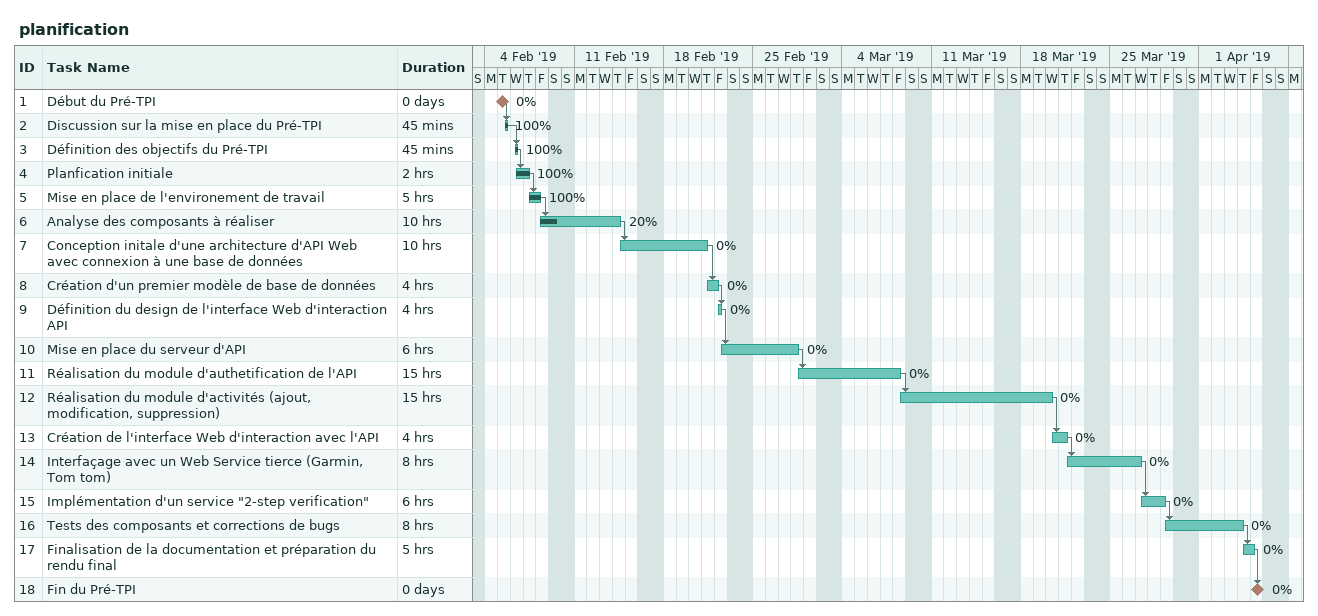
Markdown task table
planification

| ID | Task | Duration | Start | Finish | Predecessors | % complete |
|---|---|---|---|---|---|---|
| 1 | Début du Pré-TPI | 0d | 2019-02-05 | 2019-02-05 |  | 0 |
| 2 | Discussion sur la mise en place du Pré-TPI | 45min | 2019-02-05 | 2019-02-05 | 1 | 100 |
| 3 | Définition des objectifs du Pré-TPI | 45min | 2019-02-06 | 2019-02-06 | 2 | 100 |
| 4 | Planfication initiale | 2h | 2019-02-06 | 2019-02-07 | 3 | 100 |
| 5 | Mise en place de l'environement de travail | 5h | 2019-02-07 | 2019-02-08 | 4 | 100 |
| 6 | Analyse des composants à réaliser | 10h | 2019-02-08 | 2019-02-14 | 5 | 20 |
| 7 | Conception initale d'une architecture d'API Web avec connexion à une base de données | 10h | 2019-02-14 | 2019-02-21 | 6 | 0 |
| 8 | Création d'un premier modèle de base de données | 4h | 2019-02-21 | 2019-02-22 | 7 | 0 |
| 9 | Définition du design de l'interface Web d'interaction API | 4h | 2019-02-22 | 2019-02-22 | 8 | 0 |
| 10 | Mise en place du serveur d'API | 6h | 2019-02-22 | 2019-02-28 | 9 | 0 |
| 11 | Réalisation du module d'authetification de l'API | 15h | 2019-02-28 | 2019-03-08 | 10 | 0 |
| 12 | Réalisation du module d'activités (ajout, modification, suppression) | 15h | 2019-03-08 | 2019-03-20 | 11 | 0 |
| 13 | Création de l'interface Web d'interaction avec l'API | 4h | 2019-03-20 | 2019-03-21 | 12 | 0 |
| 14 | Interfaçage avec un Web Service tierce (Garmin, Tom tom) | 8h | 2019-03-21 | 2019-03-27 | 13 | 0 |
| 15 | Implémentation d'un service "2-step verification" | 6h | 2019-03-27 | 2019-03-29 | 14 | 0 |
| 16 | Tests des composants et corrections de bugs | 8h | 2019-03-29 | 2019-04-04 | 15 | 0 |
| 17 | Finalisation de la documentation et préparation du rendu final | 5h | 2019-04-04 | 2019-04-05 | 16 | 0 |
| 18 | Fin du Pré-TPI | 0d | 2019-04-05 | 2019-04-05 | 17 | 0 |
